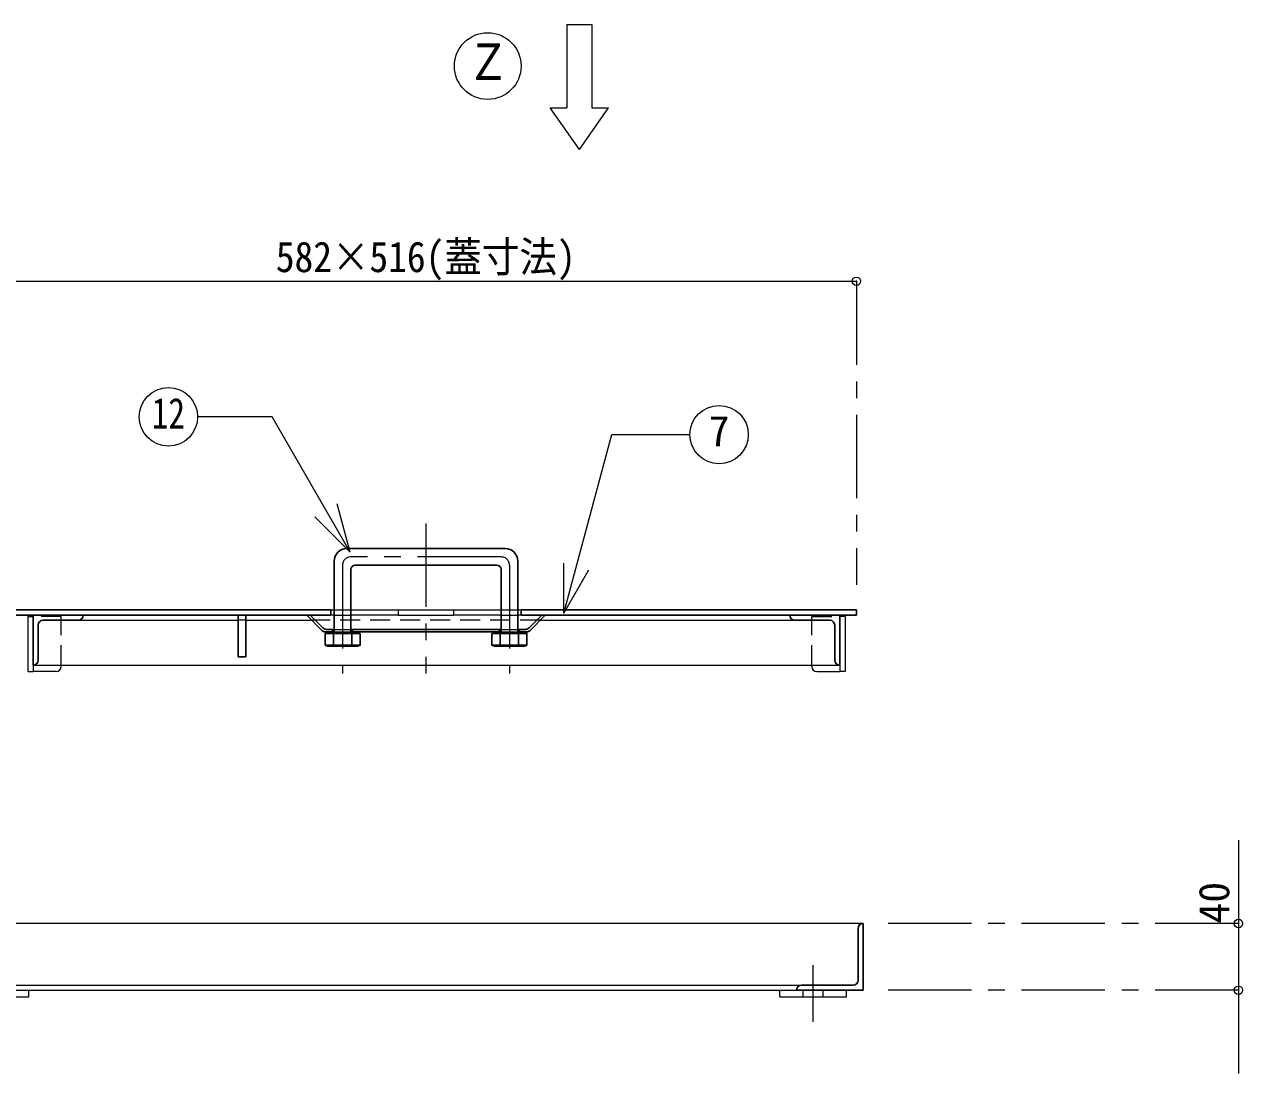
# Model space of a CAD drawing. Units: millimetres at full size, sheet at 1:10; details may follow other scales. Extents: x -2094 to 1956, y -1414 to 1396.
# Drawn here: x -1216 to -486, y -114 to 515 of the extents above; entities that cross this region are included whole.
import ezdxf
from ezdxf.enums import TextEntityAlignment as Align

# ---------------------------------------------------------------- set-up
doc = ezdxf.new("R2010")
doc.units = ezdxf.units.MM
doc.header["$LTSCALE"] = 10
doc.header["$PDMODE"] = 32
doc.header["$PDSIZE"] = 5
doc.linetypes.add('CHAIN1', pattern=[8, 5, -1, 1, -1])
doc.linetypes.add('DASHED1', pattern=[1.8, 1.2, -0.6])
doc.layers.add('0-0_ﾚｲﾔ1', color=4, linetype='Continuous', lineweight=9)
doc.styles.add('ＭＳ ゴシック', font='')
doc.styles.get('ＭＳ ゴシック').set_extended_font_data('MS Gothic')

msp = doc.modelspace()

# ---------------------------------------------------------------- linework, layer by layer
at = {"layer": '0-0_ﾚｲﾔ1', "color": 7, "lineweight": 18}
for p, q in [((-891.19, 515.33), (-876.19, 515.33)), ((-891.19, 515.33), (-891.19, 465.33)), ((-883.69, 440.33), (-901.19, 465.33)), ((-901.19, 465.33), (-891.19, 465.33)), ((-883.69, 440.33), (-866.19, 465.33)), ((-1067.98, 280.06), (-1112.58, 280.06)), ((-1021.09, 198.84), (-1067.98, 280.06)), ((-1021.09, 198.84), (-1028.86, 227.82)), ((-1021.09, 198.84), (-1042.31, 220.06)), ((-892.99, 162.3), (-892.99, 192.3)), ((-892.99, 162.3), (-877.99, 188.28)), ((-1032.69, 164.33), (-1030.69, 164.33)), ((-1030.69, 161.13), (-1032.69, 161.13)), ((-1020.69, 164.33), (-992.27, 164.33)), ((-992.27, 161.13), (-1020.69, 161.13)), ((-992.27, 164.33), (-992.27, 161.13)), ((-959.11, 164.33), (-959.11, 161.13)), ((-959.11, 164.33), (-930.69, 164.33)), ((-930.69, 161.13), (-959.11, 161.13)), ((-920.69, 164.33), (-918.69, 164.33)), ((-918.69, 161.13), (-920.69, 161.13)), ((-1214.39, 160.33), (-1211.19, 160.33)), ((-1214.39, 160.33), (-1214.39, 127.33)), ((-724.49, 160.33), (-727.69, 160.33)), ((-724.49, 160.33), (-724.49, 127.33)), ((-1031.69, 152.63), (-1030.69, 152.63)), ((-1031.69, 151.13), (-1030.69, 151.13)), ((-1020.69, 152.63), (-1019.69, 152.63)), ((-1020.69, 151.13), (-1019.69, 151.13)), ((-930.69, 152.63), (-931.69, 152.63)), ((-930.69, 151.13), (-931.69, 151.13)), ((-919.69, 152.63), (-920.69, 152.63)), ((-919.69, 151.13), (-920.69, 151.13)), ((-1214.39, 127.33), (-1211.19, 127.33)), ((-1211.19, 131.13), (-1211.19, 127.33)), ((-727.69, 131.13), (-727.69, 127.33)), ((-724.49, 127.33), (-727.69, 127.33)), ((-713.69, -23.67), (-1753.69, -23.67)), ((-1716.69, -60.67), (-750.69, -60.67)), ((-1713.69, -63.67), (-753.69, -63.67))]:
    msp.add_line(p, q, dxfattribs=at)
at = {"layer": '0-0_ﾚｲﾔ1'}
for p, q in [((-1233.69, 361.33), (-717.69, 361.33)), ((-992.27, 164.33), (-959.11, 164.33)), ((-992.27, 161.13), (-959.11, 161.13)), ((-1184.19, 158.13), (-1088.19, 158.13)), ((-1083.69, 158.13), (-1044.19, 158.13)), ((-907.19, 158.13), (-754.69, 158.13)), ((-1211.19, 131.13), (-727.69, 131.13)), ((-1197.39, 127.33), (-1211.19, 127.33)), ((-1194.39, 130.33), (-1194.39, 131.13)), ((-744.49, 130.33), (-744.49, 131.13)), ((-741.49, 127.33), (-727.69, 127.33)), ((-488.69, 26.33), (-488.69, -113.67)), ((-1213.69, -67.67), (-1213.69, -63.67)), ((-763.69, -67.67), (-763.69, -63.67)), ((-723.69, -67.67), (-723.69, -63.67)), ((-1253.69, -67.67), (-1213.69, -67.67)), ((-763.69, -67.67), (-723.69, -67.67))]:
    msp.add_line(p, q, dxfattribs=at)
at = {"layer": '0-0_ﾚｲﾔ1', "linetype": 'CHAIN1'}
for p, q in [((-717.69, 361.33), (-717.69, 179.33)), ((-975.69, 216.13), (-975.69, 126.13)), ((-1025.69, 191.13), (-1025.69, 126.13)), ((-930.69, 196.13), (-1020.69, 196.13)), ((-925.69, 191.13), (-925.69, 126.13)), ((-488.69, -23.67), (-698.69, -23.67)), ((-743.69, -82.67), (-743.69, -48.67)), ((-488.69, -63.67), (-698.69, -63.67))]:
    msp.add_line(p, q, dxfattribs=at)
at = {"layer": '0-0_ﾚｲﾔ1', "color": 5, "lineweight": 25}
for p, q in [((-928.19, 201.13), (-1023.19, 201.13)), ((-1030.69, 193.63), (-1030.69, 150.63)), ((-933.19, 191.13), (-1018.19, 191.13)), ((-920.69, 193.63), (-920.69, 150.63)), ((-1020.69, 188.63), (-1020.69, 150.63)), ((-930.69, 188.63), (-930.69, 150.63)), ((-1246.19, 161.13), (-1032.69, 161.13)), ((-1233.69, 164.33), (-1032.69, 164.33)), ((-1211.19, 161.13), (-1211.19, 131.13)), ((-1083.69, 161.13), (-1083.69, 136.13)), ((-1038.07, 152.01), (-1047.19, 161.13)), ((-1037.45, 153.51), (-1045.07, 161.13)), ((-1032.69, 164.33), (-1032.69, 161.13)), ((-918.69, 164.33), (-918.69, 161.13)), ((-918.69, 164.33), (-717.69, 164.33)), ((-918.69, 161.13), (-717.69, 161.13)), ((-913.93, 153.51), (-906.31, 161.13)), ((-913.31, 152.01), (-904.19, 161.13)), ((-727.69, 161.13), (-727.69, 131.13)), ((-717.69, 164.33), (-717.69, 161.13)), ((-1208.19, 155.13), (-1208.19, 134.13)), ((-1184.19, 158.13), (-1205.19, 158.13)), ((-754.69, 158.13), (-733.69, 158.13)), ((-730.69, 155.13), (-730.69, 134.13)), ((-1036.19, 150.13), (-1034.69, 150.63)), ((-1036.19, 150.13), (-1015.19, 150.13)), ((-1036.19, 150.13), (-1036.19, 143.13)), ((-1035.95, 151.13), (-1031.69, 151.13)), ((-1034.69, 150.63), (-1016.69, 150.63)), ((-1031.19, 150.13), (-1031.19, 143.13)), ((-1020.19, 150.13), (-1020.19, 143.13)), ((-1019.69, 152.63), (-1019.69, 151.13)), ((-1019.69, 151.13), (-931.69, 151.13)), ((-936.19, 150.13), (-934.69, 150.63)), ((-936.19, 150.13), (-915.19, 150.13)), ((-934.69, 150.63), (-916.69, 150.63)), ((-931.19, 150.13), (-931.19, 143.13)), ((-925.69, 150.63), (-920.19, 150.13)), ((-920.19, 150.13), (-916.69, 150.63)), ((-1036.19, 143.13), (-1015.19, 143.13)), ((-1036.19, 143.13), (-1034.69, 142.63)), ((-1034.69, 142.63), (-1031.19, 143.13)), ((-1034.69, 142.63), (-1016.69, 142.63)), ((-1031.19, 143.13), (-1025.69, 142.63)), ((-1025.69, 142.63), (-1020.19, 143.13)), ((-1020.19, 143.13), (-1016.69, 142.63)), ((-936.19, 143.13), (-915.19, 143.13)), ((-934.69, 142.63), (-916.69, 142.63)), ((-915.19, 143.13), (-916.69, 142.63)), ((-716.69, -26.67), (-716.69, -57.67)), ((-713.69, -63.67), (-713.69, -23.67)), ((-753.69, -63.67), (-713.69, -63.67)), ((-750.69, -60.67), (-719.69, -60.67))]:
    msp.add_line(p, q, dxfattribs=at)
at = {"layer": '0-0_ﾚｲﾔ1', "linetype": 'DASHED1'}
for p, q in [((-1030.69, 164.33), (-1020.69, 164.33)), ((-1030.69, 161.13), (-1020.69, 161.13)), ((-930.69, 164.33), (-920.69, 164.33)), ((-930.69, 161.13), (-920.69, 161.13)), ((-1194.39, 160.33), (-1211.19, 160.33)), ((-1194.39, 131.13), (-1194.39, 160.33)), ((-1083.69, 158.13), (-1088.19, 158.13)), ((-907.19, 158.13), (-1044.19, 158.13)), ((-744.49, 160.33), (-727.69, 160.33)), ((-744.49, 131.13), (-744.49, 160.33)), ((-1030.69, 152.63), (-1020.69, 152.63)), ((-1030.69, 151.13), (-1020.69, 151.13)), ((-930.69, 152.63), (-920.69, 152.63)), ((-930.69, 151.13), (-920.69, 151.13)), ((-749.69, -67.67), (-749.69, -63.67)), ((-737.69, -67.67), (-737.69, -63.67))]:
    msp.add_line(p, q, dxfattribs=at)
at = {"layer": '0-0_ﾚｲﾔ1', "color": 7, "lineweight": 18}
for points in [[(-876.19, 515.33), (-876.19, 465.33), (-866.19, 465.33)], [(-892.99, 162.3), (-864.29, 269.4), (-817.49, 269.4)]]:
    msp.add_lwpolyline(points, dxfattribs=at)
at = {"layer": '0-0_ﾚｲﾔ1', "color": 5, "lineweight": 25}
for points in [[(-1088.19, 161.13), (-1088.19, 136.13), (-1083.69, 136.13)], [(-1035.33, 152.63), (-1031.69, 152.63), (-1031.69, 151.13)], [(-1034.69, 150.63), (-1031.19, 150.13), (-1025.69, 150.63)], [(-1025.69, 150.63), (-1020.19, 150.13), (-1016.69, 150.63)], [(-1019.69, 152.63), (-931.69, 152.63), (-931.69, 151.13)], [(-1016.69, 150.63), (-1015.19, 150.13), (-1015.19, 143.13), (-1016.69, 142.63)], [(-936.19, 150.13), (-936.19, 143.13), (-934.69, 142.63), (-931.19, 143.13)], [(-934.69, 150.63), (-931.19, 150.13), (-925.69, 150.63)], [(-920.19, 150.13), (-920.19, 143.13), (-916.69, 142.63)], [(-916.06, 152.63), (-919.69, 152.63), (-919.69, 151.13), (-915.43, 151.13)], [(-916.69, 150.63), (-915.19, 150.13), (-915.19, 143.13)], [(-931.19, 143.13), (-925.69, 142.63), (-920.19, 143.13)]]:
    msp.add_lwpolyline(points, dxfattribs=at)
at = {"layer": '0-0_ﾚｲﾔ1', "color": 7, "lineweight": 18}
for centre, radius in [((-938.69, 490.33), 20), ((-1130.08, 280.06), 17.5), ((-799.99, 269.4), 17.5)]:
    msp.add_circle(centre, radius, dxfattribs=at)
at = {"layer": '0-0_ﾚｲﾔ1', "color": 5, "lineweight": 25}
for centre, radius, start, end in [((-1023.19, 193.63), 7.5, 90, 180), ((-928.19, 193.63), 7.5, 0, 90), ((-1018.19, 188.63), 2.5, 90, 180), ((-933.19, 188.63), 2.5, 0, 90), ((-1184.19, 161.13), 3, 270, 0), ((-754.69, 161.13), 3, 180, 270), ((-1205.19, 155.13), 3, 90, 180), ((-1035.33, 155.63), 3, 225, 270), ((-916.06, 155.63), 3, 270, 315), ((-733.69, 155.13), 3, 0, 90), ((-1035.95, 154.13), 3, 225, 270), ((-915.43, 154.13), 3, 270, 315), ((-1211.19, 134.13), 3, 270, 0), ((-727.69, 134.13), 3, 180, 270), ((-713.69, -26.67), 3, 90, 180), ((-719.69, -57.67), 3, 270, 0), ((-750.69, -63.67), 3, 90, 180)]:
    msp.add_arc(centre, radius, start, end, dxfattribs=at)
at = {"layer": '0-0_ﾚｲﾔ1', "linetype": 'CHAIN1'}
for centre, start, end in [((-1020.69, 191.13), 90, 180), ((-930.69, 191.13), 0, 90)]:
    msp.add_arc(centre, 5, start, end, dxfattribs=at)
at = {"layer": '0-0_ﾚｲﾔ1'}
for centre, start, end in [((-1197.39, 130.33), 270, 0), ((-741.49, 130.33), 180, 270)]:
    msp.add_arc(centre, 3, start, end, dxfattribs=at)
at = {"layer": '0-0_ﾚｲﾔ1', "color": 1}
for p in [(-717.69, 361.33), (-488.69, -23.67), (-488.69, -63.67)]:
    msp.add_point(p, dxfattribs=at)

# ---------------------------------------------------------------- texts
at = {"layer": '0-0_ﾚｲﾔ1', "color": 7, "style": 'ＭＳ ゴシック'}
for s, height, width, p in [('Ｚ', 21.99, 0.85, (-951.19, 475.33)), ('582×516(蓋寸法)', 18.33, 0.9, (-1065.69, 361.33)), ('12', 18.33, 0.8, (-1140.08, 267.56))]:
    msp.add_text(s, height=height, dxfattribs=dict(at, width=width)).set_placement(p, align=Align.BOTTOM_LEFT)
msp.add_text('7', height=18.33, dxfattribs=at).set_placement((-806.24, 256.9), align=Align.BOTTOM_LEFT)
msp.add_text('40', height=18.33, rotation=90, dxfattribs=at).set_placement((-488.69, -23.67), align=Align.BOTTOM_LEFT)

doc.saveas('drawing.dxf')
